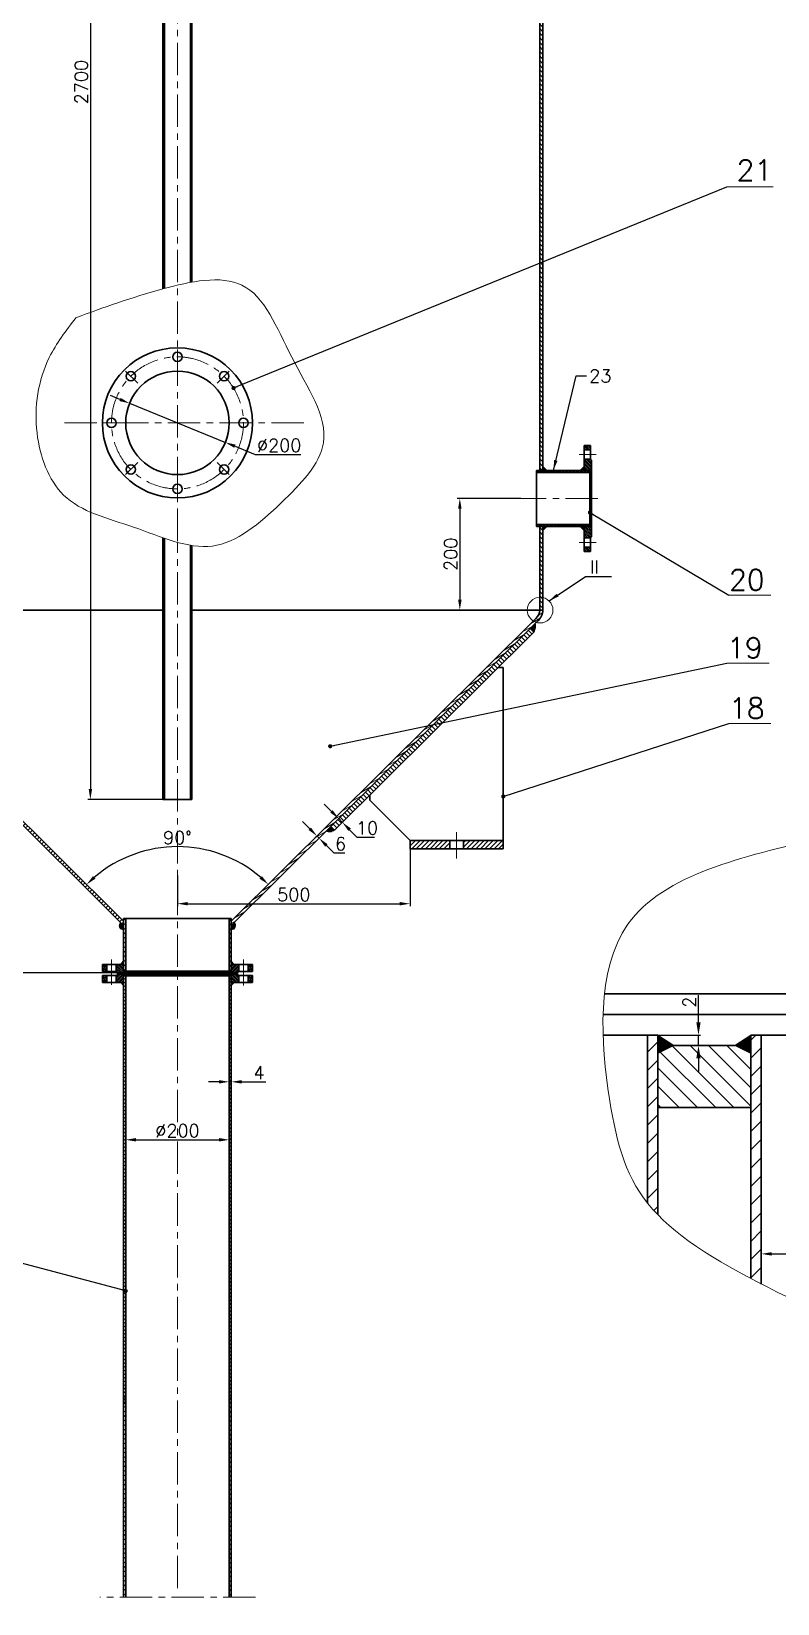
# Model space of a CAD drawing. Header units: inches. Extents: x -5714 to 3109, y 0 to 8400.
# Drawn here: x -3021 to -1579, y 2514 to 5551 of the extents above; entities that cross this region are included whole.
import ezdxf

# ---------------------------------------------------------------- set-up
doc = ezdxf.new("R2010")
doc.units = ezdxf.units.IN
doc.header["$LTSCALE"] = 50
doc.header["$MEASUREMENT"] = 0
doc.linetypes.add('CENTER', pattern=[2, 1.25, -0.25, 0.25, -0.25])
for name, color, linetype, lineweight in [('Dam', 2, 'Continuous', 30), ('kthuoc', 3, 'Continuous', 13), ('manh', 4, 'Continuous', 13), ('Tam', 1, 'CENTER', 13)]:
    doc.layers.add(name, color=color, linetype=linetype, lineweight=lineweight)
doc.styles.add('chu2.5', font='txt.shx', dxfattribs={"height": 25})
doc.dimstyles.new('Copy of kichthuoc2.5', dxfattribs={"dimtxt": 25, "dimasz": 25, "dimexe": 4, "dimexo": 0, "dimgap": 5, "dimtad": 1, "dimdec": 0, "dimzin": 0, "dimdsep": 46, "dimtxsty": 'chu2.5', "dimcen": 5, "dimclrd": 256, "dimclre": 256, "dimclrt": 256, "dimadec": 0, "dimazin": 0, "dimtfac": 1, "dimtdec": 0, "dimtmove": 0, "dimatfit": 0, "dimfxl": 0, "dimtolj": 1, "dimtzin": 0, "dimarcsym": 0})
doc.dimstyles.new('kichthuoc2.5', dxfattribs={"dimtxt": 25, "dimasz": 20, "dimexe": 5, "dimexo": 0, "dimgap": 5, "dimtad": 1, "dimtoh": 1, "dimdec": 0, "dimzin": 0, "dimdsep": 46, "dimtxsty": 'chu2.5', "dimcen": 5, "dimclrd": 256, "dimclre": 256, "dimclrt": 256, "dimadec": 0, "dimazin": 0, "dimtfac": 1, "dimtdec": 0, "dimtmove": 0, "dimatfit": 0, "dimfxl": 0, "dimtolj": 1, "dimtzin": 0, "dimarcsym": 0})
pattern_1 = [(135, (-8503.195, 0), (-3.535534, -3.535534), [])]
pattern_2 = [(135, (-8503.195, 0), (-4.4194174, -4.4194174), [])]
pattern_3 = [(315, (3481.9048, 14450.4045), (-1.76776695, -1.76776695), [])]
pattern_4 = [(45, (-5424.662, 338.91), (-17.67767, 17.67767), [])]

# ---------------------------------------------------------------- blocks, each defined once
blk = doc.blocks.new('*D13')
at = {"layer": 'DEFPOINTS', "color": 0}
for p in [(-3431.4, 4417.1), (-2046.1, 4417.1), (-2674.5, 3967.6), (-2842.8, 3831.9), (-2634.8, 3831.9)]:
    blk.add_point(p, dxfattribs=at)
at = {"layer": 'kthuoc', "lineweight": -2}
blk.add_arc((-2738.8, 3728.5), 247.6, 49.4642, 130.5358, dxfattribs=at)
at = {"layer": 'kthuoc'}
for points in [[(-2897.4, 3914.2), (-2902, 3919.1), (-2914.4, 3903.1)], [(-2575.6, 3919.1), (-2580.1, 3914.2), (-2563.2, 3903.1)]]:
    blk.add_solid(points, dxfattribs=at)
at = {"layer": 'kthuoc', "insert": (-2738.8, 3993.6), "char_height": 25, "attachment_point": 5, "style": 'chu2.5'}
blk.add_mtext('\\A1;90°', dxfattribs=at)
blk = doc.blocks.new('*D60')
at = {"layer": 'DEFPOINTS', "color": 0}
for p in [(-2075.2, 4648.8), (-2193.2, 4433.1), (-2151.6, 4433.1)]:
    blk.add_point(p, dxfattribs=at)
at = {"layer": 'kthuoc', "lineweight": -2}
for p, q in [((-2075.2, 4648.8), (-2198.2, 4648.8)), ((-2193.2, 4628.8), (-2193.2, 4453.1)), ((-2151.6, 4433.1), (-2198.2, 4433.1))]:
    blk.add_line(p, q, dxfattribs=at)
at = {"layer": 'kthuoc'}
for points in [[(-2196.5, 4628.8), (-2189.8, 4628.8), (-2193.2, 4648.8)], [(-2196.5, 4453.1), (-2189.8, 4453.1), (-2193.2, 4433.1)]]:
    blk.add_solid(points, dxfattribs=at)
at = {"layer": 'kthuoc', "insert": (-2210.7, 4541), "char_height": 25, "attachment_point": 5, "rotation": 90, "style": 'chu2.5'}
blk.add_mtext('\\A1;200', dxfattribs=at)
blk = doc.blocks.new('*D50')
at = {"layer": 'DEFPOINTS', "color": 0}
for p in [(-2638.8, 3521.8), (-2634.8, 3521.8), (-2634.8, 3521.8)]:
    blk.add_point(p, dxfattribs=at)
at = {"layer": 'kthuoc', "lineweight": -2}
for p, q in [((-2638.8, 3521.8), (-2638.8, 3526.8)), ((-2634.8, 3521.8), (-2634.8, 3526.8)), ((-2658.8, 3521.8), (-2678.8, 3521.8)), ((-2638.8, 3521.8), (-2634.8, 3521.8)), ((-2614.8, 3521.8), (-2568.1, 3521.8))]:
    blk.add_line(p, q, dxfattribs=at)
at = {"layer": 'kthuoc'}
for points in [[(-2658.8, 3525.1), (-2658.8, 3518.5), (-2638.8, 3521.8)], [(-2614.8, 3525.1), (-2614.8, 3518.5), (-2634.8, 3521.8)]]:
    blk.add_solid(points, dxfattribs=at)
at = {"layer": 'kthuoc', "insert": (-2581.4, 3539.3), "char_height": 25, "attachment_point": 5, "style": 'chu2.5'}
blk.add_mtext('\\A1;4', dxfattribs=at)
blk = doc.blocks.new('*D49')
at = {"layer": 'DEFPOINTS', "color": 0}
for p in [(-2838.8, 3409.8), (-2638.8, 3409.8), (-2638.8, 3409.8)]:
    blk.add_point(p, dxfattribs=at)
at = {"layer": 'kthuoc', "lineweight": -2}
for p, q in [((-2838.8, 3409.8), (-2838.8, 3414.8)), ((-2818.8, 3409.8), (-2658.8, 3409.8)), ((-2638.8, 3409.8), (-2638.8, 3414.8))]:
    blk.add_line(p, q, dxfattribs=at)
at = {"layer": 'kthuoc'}
for points in [[(-2818.8, 3413.2), (-2818.8, 3406.5), (-2838.8, 3409.8)], [(-2658.8, 3413.2), (-2658.8, 3406.5), (-2638.8, 3409.8)]]:
    blk.add_solid(points, dxfattribs=at)
at = {"layer": 'kthuoc', "insert": (-2738.8, 3427.3), "char_height": 25, "attachment_point": 5, "style": 'chu2.5'}
blk.add_mtext('\\A1;%%c200', dxfattribs=at)
blk = doc.blocks.new('*D48')
at = {"layer": 'DEFPOINTS', "color": 0}
for p in [(-2469.1, 3996.6), (-2465.1, 3992.5), (-2465.1, 3992.5)]:
    blk.add_point(p, dxfattribs=at)
at = {"layer": 'kthuoc', "lineweight": -2}
for p, q in [((-2483.2, 4010.7), (-2497.3, 4024.9)), ((-2469.1, 3996.6), (-2472.7, 3993)), ((-2469.1, 3996.6), (-2465.1, 3992.5)), ((-2465.1, 3992.5), (-2461.6, 3996)), ((-2451, 3978.3), (-2436.9, 3964.1)), ((-2436.9, 3964.1), (-2415.3, 3964.1))]:
    blk.add_line(p, q, dxfattribs=at)
at = {"layer": 'kthuoc'}
for points in [[(-2480.9, 4013.1), (-2485.6, 4008.4), (-2469.1, 3996.6)], [(-2448.7, 3980.7), (-2453.4, 3976), (-2465.1, 3992.5)]]:
    blk.add_solid(points, dxfattribs=at)
at = {"layer": 'kthuoc', "insert": (-2423.6, 3981.6), "char_height": 25, "attachment_point": 5, "style": 'chu2.5'}
blk.add_mtext('\\A1;6', dxfattribs=at)
blk = doc.blocks.new('*D47')
at = {"layer": 'DEFPOINTS', "color": 0}
for p in [(-2427.2, 4030.2), (-2420.2, 4023.1), (-2420.2, 4023.1)]:
    blk.add_point(p, dxfattribs=at)
at = {"layer": 'kthuoc', "lineweight": -2}
for p, q in [((-2441.3, 4044.3), (-2455.4, 4058.5)), ((-2427.2, 4030.2), (-2423.7, 4033.7)), ((-2427.2, 4030.2), (-2420.2, 4023.1)), ((-2420.2, 4023.1), (-2416.6, 4026.6)), ((-2406.1, 4008.9), (-2392, 3994.7)), ((-2392, 3994.7), (-2357.8, 3994.7))]:
    blk.add_line(p, q, dxfattribs=at)
at = {"layer": 'kthuoc'}
for points in [[(-2439, 4046.7), (-2443.7, 4042), (-2427.2, 4030.2)], [(-2403.7, 4011.2), (-2408.5, 4006.5), (-2420.2, 4023.1)]]:
    blk.add_solid(points, dxfattribs=at)
at = {"layer": 'kthuoc', "insert": (-2372.4, 4012.2), "char_height": 25, "attachment_point": 5, "style": 'chu2.5'}
blk.add_mtext('\\A1;10', dxfattribs=at)
blk = doc.blocks.new('*D41')
at = {"layer": 'DEFPOINTS', "color": 0}
for p in [(-2289.3, 3972), (-2738.8, 3920.4), (-2289.3, 3865.9)]:
    blk.add_point(p, dxfattribs=at)
at = {"layer": 'kthuoc', "lineweight": -2}
for p, q in [((-2289.3, 3972), (-2289.3, 3860.9)), ((-2738.8, 3920.4), (-2738.8, 3860.9)), ((-2718.8, 3865.9), (-2309.3, 3865.9))]:
    blk.add_line(p, q, dxfattribs=at)
at = {"layer": 'kthuoc'}
for points in [[(-2718.8, 3869.2), (-2718.8, 3862.6), (-2738.8, 3865.9)], [(-2309.3, 3869.2), (-2309.3, 3862.6), (-2289.3, 3865.9)]]:
    blk.add_solid(points, dxfattribs=at)
at = {"layer": 'kthuoc', "insert": (-2514, 3883.4), "char_height": 25, "attachment_point": 5, "style": 'chu2.5'}
blk.add_mtext('\\A1;500', dxfattribs=at)
blk = doc.blocks.new('*D31')
at = {"layer": 'DEFPOINTS', "color": 0}
for p in [(-3107.9, 3732.6), (-2967.3, 3732.6), (-3193.8, 1546.8)]:
    blk.add_point(p, dxfattribs=at)
at = {"layer": 'kthuoc', "lineweight": -2}
for p, q in [((-2967.3, 3732.6), (-3112.9, 3732.6)), ((-3107.9, 1566.8), (-3107.9, 3712.6)), ((-3193.8, 1546.8), (-3102.9, 1546.8))]:
    blk.add_line(p, q, dxfattribs=at)
at = {"layer": 'kthuoc'}
for points in [[(-3111.2, 3712.6), (-3104.5, 3712.6), (-3107.9, 3732.6)], [(-3111.2, 1566.8), (-3104.5, 1566.8), (-3107.9, 1546.8)]]:
    blk.add_solid(points, dxfattribs=at)
at = {"layer": 'kthuoc', "insert": (-3125.4, 2549.1), "char_height": 25, "attachment_point": 5, "rotation": 90, "style": 'chu2.5'}
blk.add_mtext('\\A1;3200', dxfattribs=at)
blk = doc.blocks.new('*D30')
at = {"layer": 'DEFPOINTS', "color": 0}
for p in [(-3559.4, 4433.1), (-3455, 4433.1), (-2829, 3732.6)]:
    blk.add_point(p, dxfattribs=at)
at = {"layer": 'kthuoc', "lineweight": -2}
for p, q in [((-3455, 4433.1), (-3564.4, 4433.1)), ((-3559.4, 3752.6), (-3559.4, 4413.1)), ((-2829, 3732.6), (-3564.4, 3732.6))]:
    blk.add_line(p, q, dxfattribs=at)
at = {"layer": 'kthuoc'}
for points in [[(-3562.7, 4413.1), (-3556, 4413.1), (-3559.4, 4433.1)], [(-3562.7, 3752.6), (-3556, 3752.6), (-3559.4, 3732.6)]]:
    blk.add_solid(points, dxfattribs=at)
at = {"layer": 'kthuoc', "insert": (-3576.9, 4082.8), "char_height": 25, "attachment_point": 5, "rotation": 90, "style": 'chu2.5'}
blk.add_mtext('\\A1;700', dxfattribs=at)
blk = doc.blocks.new('*D19')
at = {"layer": 'DEFPOINTS', "color": 0}
for p in [(-3431.4, 4417.1), (-2046.1, 4417.1), (-2674.5, 3967.6), (-2842.8, 3831.9), (-2634.8, 3831.9)]:
    blk.add_point(p, dxfattribs=at)
at = {"layer": 'kthuoc', "lineweight": -2}
blk.add_arc((-2738.8, 3728.5), 247.6, 49.4642, 130.5358, dxfattribs=at)
at = {"layer": 'kthuoc'}
for points in [[(-2897.4, 3914.2), (-2902, 3919.1), (-2914.4, 3903.1)], [(-2575.6, 3919.1), (-2580.1, 3914.2), (-2563.2, 3903.1)]]:
    blk.add_solid(points, dxfattribs=at)
at = {"layer": 'kthuoc', "insert": (-2738.8, 3993.6), "char_height": 25, "attachment_point": 5, "style": 'chu2.5'}
blk.add_mtext('\\A1;90°', dxfattribs=at)
blk = doc.blocks.new('*D15')
at = {"layer": 'DEFPOINTS', "color": 0}
for p in [(-2752.4, 6839.2), (-2907.1, 4067.3), (-2766.8, 4067.3)]:
    blk.add_point(p, dxfattribs=at)
at = {"layer": 'kthuoc', "lineweight": -2}
for p, q in [((-2752.4, 6839.2), (-2912.1, 6839.2)), ((-2907.1, 6819.2), (-2907.1, 4087.3)), ((-2766.8, 4067.3), (-2912.1, 4067.3))]:
    blk.add_line(p, q, dxfattribs=at)
at = {"layer": 'kthuoc'}
for points in [[(-2910.4, 6819.2), (-2903.8, 6819.2), (-2907.1, 6839.2)], [(-2910.4, 4087.3), (-2903.8, 4087.3), (-2907.1, 4067.3)]]:
    blk.add_solid(points, dxfattribs=at)
at = {"layer": 'kthuoc', "insert": (-2924.6, 5453.2), "char_height": 25, "attachment_point": 5, "rotation": 90, "style": 'chu2.5'}
blk.add_mtext('\\A1;2700', dxfattribs=at)
blk = doc.blocks.new('*D83')
at = {"layer": 'DEFPOINTS', "color": 0}
for p in [(-1610.7, 3325.4), (-1230.7, 3300.4), (-1230.7, 3189.4)]:
    blk.add_point(p, dxfattribs=at)
at = {"layer": 'kthuoc', "lineweight": -2}
for p, q in [((-1610.7, 3325.4), (-1610.7, 3184.4)), ((-1230.7, 3300.4), (-1230.7, 3184.4)), ((-1590.7, 3189.4), (-1250.7, 3189.4))]:
    blk.add_line(p, q, dxfattribs=at)
at = {"layer": 'kthuoc'}
for points in [[(-1590.7, 3192.7), (-1590.7, 3186.1), (-1610.7, 3189.4)], [(-1250.7, 3192.7), (-1250.7, 3186.1), (-1230.7, 3189.4)]]:
    blk.add_solid(points, dxfattribs=at)
at = {"layer": 'kthuoc', "insert": (-1420.7, 3206.9), "char_height": 25, "attachment_point": 5, "style": 'chu2.5'}
blk.add_mtext('\\A1;%%c40', dxfattribs=at)
blk = doc.blocks.new('*D90')
at = {"layer": 'DEFPOINTS', "color": 0}
for p in [(-1849.5, 3612), (-1759.5, 3592), (-1732, 3592)]:
    blk.add_point(p, dxfattribs=at)
at = {"layer": 'kthuoc', "lineweight": -2}
for p, q in [((-1732, 3637), (-1732, 3689)), ((-1849.5, 3612), (-1728, 3612)), ((-1759.5, 3592), (-1728, 3592)), ((-1732, 3592), (-1732, 3612)), ((-1732, 3567), (-1732, 3542))]:
    blk.add_line(p, q, dxfattribs=at)
at = {"layer": 'kthuoc'}
for points in [[(-1736.2, 3637), (-1727.9, 3637), (-1732, 3612)], [(-1736.2, 3567), (-1727.9, 3567), (-1732, 3592)]]:
    blk.add_solid(points, dxfattribs=at)
at = {"layer": 'kthuoc', "insert": (-1749.5, 3675.7), "char_height": 25, "attachment_point": 5, "rotation": 90, "style": 'chu2.5'}
blk.add_mtext('\\A1;2', dxfattribs=at)
blk = doc.blocks.new('*D92')
at = {"layer": 'DEFPOINTS', "color": 0}
for p in [(-2831.4, 4832.6), (-2646.2, 4757.1)]:
    blk.add_point(p, dxfattribs=at)
at = {"layer": 'kthuoc', "lineweight": -2}
for p, q in [((-2849.9, 4840.1), (-2868.4, 4847.6)), ((-2831.4, 4832.6), (-2646.2, 4757.1)), ((-2627.6, 4749.6), (-2588.9, 4733.8)), ((-2588.9, 4733.8), (-2500.5, 4733.8))]:
    blk.add_line(p, q, dxfattribs=at)
at = {"layer": 'kthuoc'}
for points in [[(-2848.7, 4843.2), (-2851.2, 4837), (-2831.4, 4832.6)], [(-2626.4, 4752.7), (-2628.9, 4746.5), (-2646.2, 4757.1)]]:
    blk.add_solid(points, dxfattribs=at)
at = {"layer": 'kthuoc', "insert": (-2542.2, 4751.3), "char_height": 25, "attachment_point": 5, "style": 'chu2.5'}
blk.add_mtext('\\A1;∅200', dxfattribs=at)

msp = doc.modelspace()

# ---------------------------------------------------------------- hatches: boundary and pattern name
at = {"layer": 'kthuoc'}
h = msp.add_hatch(dxfattribs=at)
h.set_pattern_fill('ANSI31', color=256, scale=50, angle=90, style=0)
h.set_pattern_definition(pattern_2)
h.paths.add_polyline_path([(-2038.8, 5612.8), (-2032.8, 5612.8), (-2032.8, 4949.8), (-2038.8, 4949.8)])
h = msp.add_hatch(dxfattribs=at)
h.set_pattern_fill('ANSI31', color=256, scale=50, angle=90, style=0)
h.set_pattern_definition(pattern_2)
h.paths.add_polyline_path([(-2032.8, 4950.9), (-2038.8, 4951.2), (-2038.8, 4702.8), (-2032.8, 4702.8)])
h = msp.add_hatch(dxfattribs=at)
h.set_pattern_fill('ANSI31', color=256, scale=20, angle=180, style=0)
h.set_pattern_definition(pattern_3)
h.paths.add_polyline_path([(-1940.8, 4742.8), (-1952.8, 4742.8), (-1952.8, 4751.3), (-1940.8, 4751.3)])
h.paths.add_polyline_path([(-1938.8, 4702.8), (-1952.8, 4702.8), (-1952.8, 4724.8), (-1940.8, 4724.8), (-1938.8, 4722.8)])
h = msp.add_hatch(dxfattribs=at)
h.set_pattern_fill('ANSI31', color=256, scale=50, style=0)
h.paths.add_polyline_path([(-2032.8, 4702.8), (-2025.3, 4702.8), (-2032.8, 4710.7)])
for points in [[(-2032.8, 4710.7), (-2032.8, 4702.8), (-2025.3, 4702.8)], [(-1952.8, 4710.8), (-1960.8, 4702.8), (-1952.8, 4702.8)], [(-1941.8, 4698.8), (-1941.8, 4702.8), (-1938.8, 4702.8)], [(-2032.8, 4587), (-2032.8, 4594.8), (-2025.3, 4594.8)], [(-1952.6, 4586.8), (-1960.6, 4594.8), (-1952.6, 4594.8)], [(-1938.8, 4594.8), (-1941.8, 4594.8), (-1941.8, 4598.8)], [(-2442.4, 4015.1), (-2435.4, 4008), (-2448.5, 4009.1)], [(-2848.8, 3830), (-2842.8, 3824), (-2842.8, 3815.5, -0.666971)], [(-2628.8, 3830), (-2634.8, 3824), (-2634.8, 3815.5, 0.666971)], [(-2848.8, 3748.6), (-2842.8, 3754.6), (-2842.8, 3748.6)], [(-2628.8, 3748.6), (-2634.8, 3754.6), (-2634.8, 3748.6)], [(-2848.8, 3713.6), (-2842.8, 3707.6), (-2842.8, 3713.6)], [(-2842.8, 3732.6), (-2842.8, 3735.6), (-2837.8, 3735.6)], [(-2842.8, 3729.6), (-2842.8, 3726.6), (-2837.8, 3726.6)], [(-2634.8, 3732.6), (-2634.8, 3735.6), (-2639.8, 3735.6)], [(-2634.8, 3729.6), (-2634.8, 3726.6), (-2639.8, 3726.6)], [(-2628.8, 3713.6), (-2634.8, 3707.6), (-2634.8, 3713.6)]]:
    msp.add_hatch(color=256, dxfattribs=at).paths.add_polyline_path(points)
h = msp.add_hatch(dxfattribs=at)
h.set_pattern_fill('ANSI31', color=256, scale=20, style=0)
h.paths.add_polyline_path([(-2044.8, 4702.8), (-2044.8, 4698.8), (-2038.8, 4698.8), (-2038.8, 4702.8)])
h = msp.add_hatch(dxfattribs=at)
h.set_pattern_fill('ANSI31', color=256, scale=20, style=0)
h.paths.add_polyline_path([(-1941.8, 4702.8), (-1941.8, 4698.8), (-2038.8, 4698.8), (-2038.8, 4702.8)])
h = msp.add_hatch(dxfattribs=at)
h.set_pattern_fill('ANSI31', color=256, scale=20, style=0)
h.paths.add_polyline_path([(-2044.8, 4598.8), (-2044.8, 4594.8), (-2038.8, 4594.8), (-2038.8, 4598.8)])
h = msp.add_hatch(dxfattribs=at)
h.set_pattern_fill('ANSI31', color=256, scale=20, style=0)
h.paths.add_polyline_path([(-1941.8, 4594.8), (-2038.8, 4594.8), (-2038.8, 4598.8), (-1941.8, 4598.8)])
h = msp.add_hatch(dxfattribs=at)
h.set_pattern_fill('ANSI31', color=256, scale=50, angle=90, style=0)
h.set_pattern_definition(pattern_2)
h.paths.add_polyline_path([(-2032.8, 4594.8), (-2038.8, 4594.8), (-2038.8, 4514.6), (-2032.8, 4513.7)])
h = msp.add_hatch(dxfattribs=at)
h.set_pattern_fill('ANSI31', color=256, scale=50, style=0)
h.set_pattern_definition([(315, (-1e-10, 9297.667), (-4.4194174, -4.4194174), [])])
h.paths.add_polyline_path([(-2032.8, 4594.8), (-2025.3, 4594.8), (-2032.8, 4587)])
h = msp.add_hatch(dxfattribs=at)
h.set_pattern_fill('ANSI31', color=256, scale=20, angle=180, style=0)
h.set_pattern_definition(pattern_3)
h.paths.add_polyline_path([(-1940.8, 4546.3), (-1952.8, 4546.3), (-1952.8, 4554.8), (-1940.8, 4554.8)])
h.paths.add_polyline_path([(-1938.8, 4574.8), (-1940.8, 4572.8), (-1952.8, 4572.8), (-1952.8, 4594.8), (-1938.8, 4594.8)])
h = msp.add_hatch(dxfattribs=at)
h.set_pattern_fill('ANSI31', color=256, scale=50, angle=90, style=0)
h.set_pattern_definition(pattern_2)
h.paths.add_polyline_path([(-2032.8, 4518.8), (-2038.8, 4518.8), (-2038.8, 4433.1), (-2032.8, 4433.1)])
h = msp.add_hatch(dxfattribs=at)
h.set_pattern_fill('ANSI31', color=256, scale=50, style=0)
h.set_pattern_definition([(45, (-8503.195, -79.949), (-4.4194174, 4.4194174), [])])
h.paths.add_polyline_path([(-2842.8, 3831.9), (-3431.4, 4417.1, -0.219615), (-3438.8, 4433.1), (-3444.8, 4433.1, 0.219615), (-3435.3, 4412.6), (-2842.8, 3824)])
h = msp.add_hatch(dxfattribs=at)
h.set_pattern_fill('ANSI31', color=256, scale=50, angle=345, style=0)
h.set_pattern_definition([(30, (-8503.195, -79.949), (-3.125, 5.412659), [])])
h.paths.add_polyline_path([(-2042.3, 4412.6, 0.219615), (-2032.8, 4433.1), (-2038.8, 4433.1, -0.219615), (-2046.1, 4417.1), (-2634.8, 3831.9), (-2634.8, 3824)])
h = msp.add_hatch(color=256, dxfattribs=at)
edge = h.paths.add_edge_path()
edge.add_spline(control_points=[(-2047.4, 4407.5), (-2046.9, 4404.6), (-2046, 4398.7), (-2048.8, 4393.3), (-2050.2, 4390.5)], knot_values=[0, 0, 0, 0, 8.373236, 17.597833, 17.597833, 17.597833, 17.597833], degree=3, periodic=0)
edge.add_line((-2050.2, 4390.5), (-2057.3, 4397.6))
edge.add_line((-2057.3, 4397.6), (-2047.4, 4407.5))
h = msp.add_hatch(dxfattribs=at)
h.set_pattern_fill('ANSI31', color=256, scale=50, angle=90, style=0)
h.set_pattern_definition(pattern_2)
h.paths.add_polyline_path([(-2050.2, 4390.5), (-2057.3, 4397.6), (-2442.4, 4015.1), (-2435.4, 4008)])
h = msp.add_hatch(color=256, dxfattribs=at)
edge = h.paths.add_edge_path()
edge.add_line((-2442.4, 4015.1), (-2435.4, 4008))
edge.add_spline(control_points=[(-2435.4, 4008), (-2438.2, 4006.4), (-2443.5, 4003.6), (-2449.2, 4005.1), (-2451.8, 4005.8)], knot_values=[0, 0, 0, 0, 9.324839, 17.108457, 17.108457, 17.108457, 17.108457], degree=3, periodic=0)
edge.add_line((-2451.8, 4005.8), (-2442.4, 4015.1))
h = msp.add_hatch(dxfattribs=at)
h.set_pattern_fill('ANSI31', color=256, scale=50, style=0)
h.set_pattern_definition([(45, (-8503.195, 0), (-4.4194174, 4.4194174), [])])
h.paths.add_polyline_path([(-2212.8, 3972), (-2212.8, 3988), (-2289.3, 3988), (-2289.3, 3972)])
h.paths.add_polyline_path([(-2109.3, 3972), (-2109.3, 3988), (-2185.8, 3988), (-2185.8, 3972)])
h = msp.add_hatch(dxfattribs=at)
h.set_pattern_fill('ANSI31', color=256, scale=50, angle=90, style=0)
h.set_pattern_definition([(135, (-8503.195, -163.274), (-4.4194174, -4.4194174), [])])
h.paths.add_polyline_path([(-2838.8, 3837.6), (-2842.8, 3837.6), (-2842.8, 3735.6), (-2838.8, 3735.6)])
h = msp.add_hatch(dxfattribs=at)
h.set_pattern_fill('ANSI31', color=256, scale=50, angle=90, style=0)
h.set_pattern_definition([(135, (-8503.195, -163.274), (-4.4194174, -4.4194174), [])])
h.paths.add_polyline_path([(-2634.8, 3837.6), (-2638.8, 3837.6), (-2638.8, 3715.1), (-2634.8, 3715.1)])
h = msp.add_hatch(dxfattribs=at)
h.set_pattern_fill('ANSI31', color=256, scale=20, angle=180, style=0)
h.set_pattern_definition([(135, (7062.7968, -1109.1628), (1.76776695, 1.76776695), [])])
h.paths.add_polyline_path([(-2875.3, 3735.1), (-2883.8, 3735.1), (-2883.8, 3748.6), (-2875.3, 3748.6)])
h.paths.add_polyline_path([(-2854.8, 3732.6), (-2857.3, 3735.1), (-2857.3, 3748.6), (-2843.8, 3748.6), (-2843.8, 3732.6)])
h = msp.add_hatch(dxfattribs=at)
h.set_pattern_fill('ANSI31', color=256, scale=20, angle=180, style=0)
h.set_pattern_definition([(45, (-12540.3452, -1109.1628), (-1.76776695, 1.76776695), [])])
h.paths.add_polyline_path([(-2602.3, 3748.6), (-2593.8, 3748.6), (-2593.8, 3735.1), (-2602.3, 3735.1)])
h.paths.add_polyline_path([(-2633.8, 3732.6), (-2633.8, 3748.6), (-2620.3, 3748.6), (-2620.3, 3735.1), (-2622.8, 3732.6)])
h = msp.add_hatch(dxfattribs=at)
h.set_pattern_fill('ANSI31', color=256, scale=20, angle=180, style=0)
h.set_pattern_definition([(225, (7062.7968, 8571.2898), (1.76776695, -1.76776695), [])])
h.paths.add_polyline_path([(-2875.3, 3727.1), (-2883.8, 3727.1), (-2883.8, 3713.6), (-2875.3, 3713.6)])
h.paths.add_polyline_path([(-2854.8, 3729.6), (-2857.3, 3727.1), (-2857.3, 3713.6), (-2843.8, 3713.6), (-2843.8, 3729.6)])
h = msp.add_hatch(dxfattribs=at)
h.set_pattern_fill('ANSI37', color=256, scale=10, angle=90, style=0)
h.paths.add_polyline_path([(-2842.8, 3729.6), (-2842.8, 3732.6), (-2854.8, 3732.6), (-2854.8, 3729.6)])
h = msp.add_hatch(dxfattribs=at)
h.set_pattern_fill('ANSI31', color=256, scale=40, angle=90, style=0)
h.set_pattern_definition(pattern_1)
h.paths.add_polyline_path([(-2838.8, 3726.6), (-2842.8, 3726.6), (-2842.8, 3427.4), (-2838.8, 3427.6)])
h.paths.add_polyline_path([(-2634.8, 3726.6), (-2638.8, 3726.6), (-2638.8, 3439), (-2634.8, 3439.3)])
h = msp.add_hatch(dxfattribs=at)
h.set_pattern_fill('ANSI37', color=256, scale=10, angle=90, style=0)
h.paths.add_polyline_path([(-2622.8, 3729.6), (-2622.8, 3732.6), (-2634.8, 3732.6), (-2634.8, 3729.6)])
h = msp.add_hatch(dxfattribs=at)
h.set_pattern_fill('ANSI31', color=256, scale=20, angle=180, style=0)
h.set_pattern_definition([(315, (-12540.3452, 8571.2898), (-1.76776695, -1.76776695), [])])
h.paths.add_polyline_path([(-2602.3, 3713.6), (-2593.8, 3713.6), (-2593.8, 3727.1), (-2602.3, 3727.1)])
h.paths.add_polyline_path([(-2633.8, 3729.6), (-2633.8, 3713.6), (-2620.3, 3713.6), (-2620.3, 3727.1), (-2622.8, 3729.6)])
h = msp.add_hatch(dxfattribs=at)
h.set_pattern_fill('ANSI31', color=256, scale=200, style=0)
h.set_pattern_definition(pattern_4)
edge = h.paths.add_edge_path()
edge.add_line((-1810.7, 3612), (-1830.7, 3612))
edge.add_line((-1830.7, 3612), (-1830.7, 3288))
edge.add_spline(control_points=[(-1830.7, 3288), (-1827.5, 3284), (-1821.1, 3276.3), (-1814.1, 3268.8), (-1810.7, 3265.2)], knot_values=[1084.948498, 1084.948498, 1084.948498, 1084.948498, 1106.621735, 1126.841571, 1126.841571, 1126.841571, 1126.841571], degree=3, periodic=0)
edge.add_line((-1810.7, 3265.2), (-1810.7, 3612))
h = msp.add_hatch(color=256, dxfattribs=at)
h.paths.add_polyline_path([(-1810.7, 3612), (-1810.7, 3592), (-1779.5, 3592)])
h.paths.add_polyline_path([(-1779.5, 3592), (-1810.7, 3592), (-1810.7, 3576.7)])
h = msp.add_hatch(dxfattribs=at)
h.set_pattern_fill('ANSI31', color=256, scale=200, angle=90, style=0)
h.set_pattern_definition([(135, (-5424.662, 338.91), (-17.67767, -17.67767), [])])
h.paths.add_polyline_path([(-1810.7, 3592), (-1810.7, 3472), (-1630.7, 3472), (-1630.7, 3592)])
h.paths.add_polyline_path([(-1195.5, 3592), (-1210.7, 3592), (-1210.7, 3472), (-765.9, 3472), (-765.9, 3382), (-725.9, 3342), (-490.6, 3342), (-490.6, 3572), (-505.6, 3572), (-525.6, 3592)])
h = msp.add_hatch(color=256, dxfattribs=at)
h.paths.add_polyline_path([(-1630.7, 3612), (-1630.7, 3592), (-1661.8, 3592)])
h.paths.add_polyline_path([(-1661.8, 3592), (-1630.7, 3592), (-1630.7, 3576.7)])
h = msp.add_hatch(dxfattribs=at)
h.set_pattern_fill('ANSI31', color=256, scale=200, style=0)
h.set_pattern_definition(pattern_4)
edge = h.paths.add_edge_path()
edge.add_line((-1610.7, 3612), (-1630.7, 3612))
edge.add_line((-1630.7, 3612), (-1630.7, 3141.6))
edge.add_spline(control_points=[(-1630.7, 3141.6), (-1624.1, 3138.1), (-1617.4, 3134.7), (-1610.7, 3131.2)], knot_values=[816.026543, 816.026543, 816.026543, 816.026543, 837.484955, 837.484955, 837.484955, 837.484955], degree=3, periodic=0)
edge.add_line((-1610.7, 3131.2), (-1610.7, 3612))
h = msp.add_hatch(dxfattribs=at)
h.set_pattern_fill('ANSI31', color=256, scale=40, angle=90, style=0)
h.set_pattern_definition(pattern_1)
h.paths.add_polyline_path([(-2838.8, 3427.6), (-2842.8, 3427.4), (-2842.8, 3109.2), (-2838.8, 3109.2)])
h.paths.add_polyline_path([(-2634.8, 3439.3), (-2638.8, 3439), (-2638.8, 3106), (-2634.8, 3106)])
h = msp.add_hatch(dxfattribs=at)
h.set_pattern_fill('ANSI31', color=256, scale=40, angle=90, style=0)
h.set_pattern_definition(pattern_1)
h.paths.add_polyline_path([(-2838.8, 3109.2), (-2842.8, 3109.2), (-2842.8, 2897.4), (-2838.8, 2897.4)])
h.paths.add_polyline_path([(-2634.8, 3106), (-2638.8, 3106), (-2638.8, 2897.4), (-2634.8, 2897.4)])
h = msp.add_hatch(dxfattribs=at)
h.set_pattern_fill('ANSI31', color=256, scale=50, angle=90, style=0)
h.paths.add_polyline_path([(-2838.8, 2897.4), (-2838.8, 2915.7), (-2842.8, 2915.7), (-2842.8, 2897.4), (-2842.8, 2745.4), (-2838.8, 2745.4)])
h.paths.add_polyline_path([(-2634.8, 2915.7), (-2638.8, 2915.7), (-2638.8, 2745.4), (-2634.8, 2745.4)])
h = msp.add_hatch(dxfattribs=at)
h.set_pattern_fill('ANSI31', color=256, scale=50, angle=90, style=0)
h.paths.add_polyline_path([(-2838.8, 2750.1), (-2842.8, 2750.2), (-2842.8, 2526.5), (-2838.8, 2526.5)])
h = msp.add_hatch(dxfattribs=at)
h.set_pattern_fill('ANSI31', color=256, scale=50, angle=90, style=0)
h.paths.add_polyline_path([(-2638.8, 2526.5), (-2634.8, 2526.5), (-2634.8, 2749.1), (-2638.8, 2749.1)])

# ---------------------------------------------------------------- linework, layer by layer
at = {"layer": 'Dam'}
for p, q in [((-2766.8, 5886.9), (-2766.8, 5053.7)), ((-2763.8, 5886.9), (-2763.8, 5054.5)), ((-2713.8, 5886.9), (-2713.8, 5066.1)), ((-2710.8, 5886.9), (-2710.8, 5066.7)), ((-2038.8, 5886.9), (-2038.8, 4702.8)), ((-2038.8, 5886.9), (-2038.8, 4702.8)), ((-2032.8, 5886.9), (-2032.8, 4702.8)), ((-1952.8, 4751.3), (-1940.8, 4751.3)), ((-1952.8, 4751.3), (-1952.8, 4702.8)), ((-1952.8, 4742.8), (-1940.8, 4742.8)), ((-1940.8, 4751.3), (-1940.8, 4724.8)), ((-2032.8, 4710.7), (-2025.3, 4702.8)), ((-1952.8, 4710.8), (-1960.8, 4702.8)), ((-1952.8, 4724.8), (-1940.8, 4724.8)), ((-1940.8, 4724.8), (-1938.8, 4722.8)), ((-1938.8, 4722.8), (-1938.8, 4648.8)), ((-2044.8, 4702.8), (-1938.8, 4702.8)), ((-2044.8, 4702.8), (-2044.8, 4594.8)), ((-2044.8, 4698.8), (-1941.8, 4698.8)), ((-1941.8, 4702.8), (-1941.8, 4648.8)), ((-1938.8, 4702.8), (-1941.8, 4698.8)), ((-1941.8, 4594.8), (-1941.8, 4648.8)), ((-1938.8, 4574.8), (-1938.8, 4648.8)), ((-2044.8, 4598.8), (-1941.8, 4598.8)), ((-2044.8, 4594.8), (-1938.8, 4594.8)), ((-2038.8, 4594.8), (-2038.8, 4433.1)), ((-2038.8, 4594.8), (-2038.8, 4433.1)), ((-2032.8, 4594.8), (-2032.8, 4433.1)), ((-2032.8, 4587), (-2025.3, 4594.8)), ((-1952.6, 4586.8), (-1960.6, 4594.8)), ((-1952.8, 4546.3), (-1952.8, 4594.8)), ((-1938.8, 4594.8), (-1941.8, 4598.8)), ((-2766.8, 4572.8), (-2766.8, 4067.3)), ((-2763.8, 4571.8), (-2763.8, 4068.7)), ((-2713.8, 4558.3), (-2713.8, 4067.3)), ((-2710.8, 4557.8), (-2710.8, 4067.3)), ((-1952.8, 4572.8), (-1940.8, 4572.8)), ((-1940.8, 4572.8), (-1938.8, 4574.8)), ((-1940.8, 4546.3), (-1940.8, 4572.8)), ((-1952.8, 4554.8), (-1940.8, 4554.8)), ((-1952.8, 4546.3), (-1940.8, 4546.3)), ((-3444.8, 4433.1), (-2766.8, 4433.1)), ((-2842.8, 3824), (-3435.3, 4412.6)), ((-2842.8, 3831.9), (-3431.4, 4417.1)), ((-2032.8, 4433.1), (-2710.8, 4433.1)), ((-2634.8, 3831.9), (-2046.1, 4417.1)), ((-2634.8, 3824), (-2042.3, 4412.6)), ((-2435.4, 4008), (-2050.2, 4390.5)), ((-2050.2, 4390.5), (-2057.3, 4397.6)), ((-2050.2, 4390.5), (-2057.3, 4397.6)), ((-2119.3, 4322), (-2109.3, 4322)), ((-2109.3, 4322), (-2109.3, 3972)), ((-2366.8, 4076), (-2366.8, 4066)), ((-2766.8, 4067.3), (-2710.8, 4067.3)), ((-2289.3, 3988), (-2366.8, 4066)), ((-2435.4, 4008), (-2442.4, 4015.1)), ((-2435.4, 4008), (-2442.4, 4015.1)), ((-2289.3, 3972), (-2289.3, 3988)), ((-2289.3, 3988), (-2109.3, 3988)), ((-2212.8, 3972), (-2212.8, 3988)), ((-2185.8, 3972), (-2185.8, 3988)), ((-2289.3, 3972), (-2109.3, 3972)), ((-2842.8, 2897.4), (-2842.8, 3837.6)), ((-2842.8, 3837.6), (-2634.8, 3837.6)), ((-2838.8, 3735.6), (-2838.8, 3837.6)), ((-2638.8, 3735.6), (-2638.8, 3837.6)), ((-2634.8, 2897.4), (-2634.8, 3837.6)), ((-2883.8, 3748.6), (-2883.8, 3735.1)), ((-2883.8, 3748.6), (-2842.8, 3748.6)), ((-2875.3, 3748.6), (-2875.3, 3735.1)), ((-2857.3, 3748.6), (-2857.3, 3735.1)), ((-2848, 3748.6), (-2842.8, 3754.6)), ((-2629.5, 3748.6), (-2634.8, 3754.6)), ((-2593.8, 3748.6), (-2634.8, 3748.6)), ((-2620.3, 3748.6), (-2620.3, 3735.1)), ((-2602.3, 3748.6), (-2602.3, 3735.1)), ((-2593.8, 3748.6), (-2593.8, 3735.1)), ((-2883.8, 3735.1), (-2857.3, 3735.1)), ((-2883.8, 3727.1), (-2857.3, 3727.1)), ((-2883.8, 3713.6), (-2883.8, 3727.1)), ((-2883.8, 3713.6), (-2843.8, 3713.6)), ((-2875.3, 3713.6), (-2875.3, 3727.1)), ((-2857.3, 3735.1), (-2854.8, 3732.6)), ((-2857.3, 3727.1), (-2854.8, 3729.6)), ((-2857.3, 3713.6), (-2857.3, 3727.1)), ((-2854.8, 3732.6), (-2738.8, 3732.6)), ((-2854.8, 3732.6), (-2854.8, 3729.6)), ((-2854.8, 3729.6), (-2738.8, 3729.6)), ((-2848, 3713.6), (-2842.8, 3707.6)), ((-2842.8, 3735.6), (-2738.8, 3735.6)), ((-2842.8, 3732.6), (-2837.8, 3735.6)), ((-2842.8, 3729.6), (-2837.8, 3726.6)), ((-2842.8, 3726.6), (-2738.8, 3726.6)), ((-2838.8, 2897.4), (-2838.8, 3726.6)), ((-2634.8, 3735.6), (-2738.8, 3735.6)), ((-2622.8, 3732.6), (-2738.8, 3732.6)), ((-2622.8, 3729.6), (-2738.8, 3729.6)), ((-2634.8, 3726.6), (-2738.8, 3726.6)), ((-2634.8, 3732.6), (-2639.8, 3735.6)), ((-2634.8, 3729.6), (-2639.8, 3726.6)), ((-2638.8, 2526.5), (-2638.8, 3726.6)), ((-2629.5, 3713.6), (-2634.8, 3707.6)), ((-2593.8, 3713.6), (-2633.8, 3713.6)), ((-2620.3, 3735.1), (-2622.8, 3732.6)), ((-2622.8, 3732.6), (-2622.8, 3729.6)), ((-2620.3, 3727.1), (-2622.8, 3729.6)), ((-2593.8, 3735.1), (-2620.3, 3735.1)), ((-2620.3, 3713.6), (-2620.3, 3727.1)), ((-2593.8, 3727.1), (-2620.3, 3727.1)), ((-2602.3, 3713.6), (-2602.3, 3727.1)), ((-2593.8, 3713.6), (-2593.8, 3727.1)), ((-1913.4, 3692), (-775.6, 3692)), ((-1916.2, 3652), (-970.9, 3652)), ((-1810.7, 3612), (-1916.4, 3612)), ((-1830.7, 3612), (-1830.7, 3288)), ((-1810.7, 3612), (-1810.7, 3265.2)), ((-1630.7, 3592), (-1810.7, 3592)), ((-1630.7, 3612), (-1210.7, 3612)), ((-1630.7, 3612), (-1630.7, 3141.6)), ((-1210.7, 3612), (-1630.7, 3612)), ((-1610.7, 3612), (-1610.7, 3131.2)), ((-1810.7, 3472), (-1630.7, 3472)), ((-2842.8, 2526.5), (-2842.8, 2915.7)), ((-2634.8, 2526.5), (-2634.8, 2915.7)), ((-2838.8, 2897.4), (-2838.8, 2526.5))]:
    msp.add_line(p, q, dxfattribs=at)
for centre, radius in [((-2738.8, 4794.8), 145), ((-2738.8, 4922.3), 9), ((-2738.8, 4794.8), 100), ((-2828.9, 4885), 9), ((-2648.6, 4885), 9), ((-2866.3, 4794.8), 9), ((-2611.3, 4794.8), 9), ((-2828.9, 4704.7), 9), ((-2648.6, 4704.7), 9), ((-2738.8, 4667.3), 9)]:
    msp.add_circle(centre, radius, dxfattribs=at)
for radius in [21, 27]:
    msp.add_arc((-2059.8, 4433.1), radius, 310.4546, 0, dxfattribs=at)
at = {"layer": 'kthuoc'}
for p, q in [((-1677, 5251.1), (-1587.9, 5251.1)), ((-1673.4, 4461.8), (-1591.9, 4461.8)), ((-1677, 4330.6), (-1595.5, 4330.6)), ((-1673.4, 4214.2), (-1591.9, 4214.2)), ((-2435.4, 4008), (-2448.5, 4009.1)), ((-1810.7, 3612), (-1779.5, 3592)), ((-1779.5, 3592), (-1810.7, 3576.7)), ((-1630.7, 3612), (-1661.8, 3592)), ((-1661.8, 3592), (-1630.7, 3576.7))]:
    msp.add_line(p, q, dxfattribs=at)
msp.add_circle((-2038, 4433.1), 24.8, dxfattribs=at)
for centre, start, end in [((-2842.8, 3824), 135.1914, 270), ((-2634.8, 3824), 270, 44.8086)]:
    msp.add_arc(centre, 8.47, start, end, dxfattribs=at)
for points in [[(-2935.1, 4998), (-2766.8, 5053.7), (-2614.6, 5061.1), (-2518.1, 4921.9), (-2456.8, 4756), (-2538.3, 4640.4), (-2671.3, 4556.9), (-2823.5, 4593.3), (-2958.7, 4655.4), (-3010.1, 4775.3), (-2986.5, 4920.9), (-2935.1, 4998)], [(-2050.2, 4390.5), (-2046.9, 4399.1), (-2047.4, 4407.5)], [(-2435.4, 4008), (-2444.1, 4004.6), (-2451.8, 4005.8)]]:
    msp.add_spline(points, degree=3, dxfattribs=at)
msp.add_open_spline([(-775.6, 2815.4), (-801.7, 2821.1), (-964, 2856.4), (-1211.5, 2953.2), (-1610.7, 3122.8), (-1851.8, 3267.3), (-1911.4, 3471.9), (-1942.5, 3894.5), (-1477.9, 3991), (-1130.9, 4095), (-884.2, 4265.1), (-775.6, 4275.2)], degree=3, knots=[0, 0, 0, 0, 80.395125, 498.225283, 783.984711, 1105.168333, 1419.6092, 1784.562578, 2186.921448, 2605.185303, 2928.938531, 2928.938531, 2928.938531, 2928.938531], dxfattribs=at)
at = {"layer": 'Tam'}
for p, q in [((-2738.8, 7729.1), (-2738.8, 4564)), ((-2738.8, 4936.4), (-2738.8, 4903.1)), ((-2838.9, 4894.9), (-2815.3, 4871.4)), ((-2638.7, 4894.9), (-2662.2, 4871.4)), ((-2494.9, 4794.8), (-2958.8, 4794.8)), ((-2880.3, 4794.8), (-2847, 4794.8)), ((-2597.2, 4794.8), (-2630.5, 4794.8)), ((-2838.9, 4694.8), (-2815.3, 4718.3)), ((-2638.7, 4694.8), (-2662.2, 4718.3)), ((-1962.5, 4733.8), (-1929.8, 4733.8)), ((-2738.8, 4653.3), (-2738.8, 4686.6)), ((-1926.2, 4648.8), (-2075.2, 4648.8)), ((-2738.8, 2543.9), (-2738.8, 4564)), ((-1962.5, 4563.8), (-1929.8, 4563.8)), ((-2199.3, 3953.1), (-2199.3, 4004.3)), ((-2866.3, 3758.3), (-2866.3, 3709)), ((-2611.3, 3758.3), (-2611.3, 3708.1)), ((-2587.7, 2526.5), (-2889.1, 2526.5))]:
    msp.add_line(p, q, dxfattribs=at)
msp.add_circle((-2738.8, 4794.8), 127.5, dxfattribs=at)

# ---------------------------------------------------------------- texts
at = {"layer": 'kthuoc', "insert": (-1943.2, 4898), "char_height": 25, "width": 10, "attachment_point": 1, "style": 'chu2.5'}
msp.add_mtext('\\A1;23', dxfattribs=at)
at = {"layer": 'kthuoc', "insert": (-1942, 4529), "char_height": 25, "attachment_point": 1, "style": 'chu2.5'}
msp.add_mtext('II', dxfattribs=at)
at = {"layer": 'manh', "char_height": 40, "attachment_point": 9, "style": 'chu2.5'}
for s, insert in [('21', (-1589.7, 5262.8)), ('20', (-1604.3, 4471.4)), ('19', (-1607.9, 4340.3)), ('18', (-1604.3, 4223.8))]:
    msp.add_mtext(s, dxfattribs=dict(at, insert=insert))

# ---------------------------------------------------------------- dimensions: what is measured, and where the dimension line sits
at = {"layer": 'kthuoc'}
for base, p1, p2, text, picture, middle in [((-2907.1, 4067.3), (-2752.4, 6839.2), (-2766.8, 4067.3), '2700', '*D15', (-2924.6, 5453.2)), ((-2193.2, 4433.1), (-2075.2, 4648.8), (-2151.6, 4433.1), '200', '*D60', (-2210.7, 4541)), ((-3559.4, 4433.1), (-2829, 3732.6), (-3455, 4433.1), '700', '*D30', (-3576.9, 4082.8))]:
    dim = msp.add_linear_dim(base=base, p1=p1, p2=p2, angle=90, text=text, dimstyle='kichthuoc2.5', dxfattribs=at)
    dim.commit()
    dim.dimension.update_dxf_attribs({"geometry": picture, "text_midpoint": middle})
dim = msp.add_diameter_dim_2p(p1=(-2831.4, 4832.6), p2=(-2646.2, 4757.1), dimstyle='kichthuoc2.5', dxfattribs=at)
dim.commit()
dim.dimension.update_dxf_attribs({"geometry": '*D92', "text_midpoint": (-2542.2, 4733.8), "dimtype": 163})
for line1, line2, picture in [(((-2842.8, 3831.9), (-3431.4, 4417.1)), ((-2634.8, 3831.9), (-2046.1, 4417.1)), '*D13'), (((-2634.8, 3831.9), (-2046.1, 4417.1)), ((-2842.8, 3831.9), (-3431.4, 4417.1)), '*D19')]:
    dim = msp.add_angular_dim_2l(base=(-2674.5, 3967.6), line1=line1, line2=line2, dimstyle='kichthuoc2.5', dxfattribs=at)
    dim.commit()
    dim.dimension.update_dxf_attribs({"geometry": picture, "text_midpoint": (-2738.8, 3993.6)})
for p1, p2, picture, middle in [((-2427.2, 4030.2), (-2420.2, 4023.1), '*D47', (-2372.4, 4012.2)), ((-2469.1, 3996.6), (-2465.1, 3992.5), '*D48', (-2423.6, 3981.6))]:
    dim = msp.add_aligned_dim(p1=p1, p2=p2, distance=0, dimstyle='kichthuoc2.5', dxfattribs=at)
    dim.commit()
    dim.dimension.update_dxf_attribs({"geometry": picture, "text_midpoint": middle})
for base, p1, p2, text, picture, middle in [((-2289.3, 3865.9), (-2738.8, 3920.4), (-2289.3, 3972), '500', '*D41', (-2514, 3883.4)), ((-1230.7, 3189.4), (-1610.7, 3325.4), (-1230.7, 3300.4), '%%c40', '*D83', (-1420.7, 3206.9))]:
    dim = msp.add_linear_dim(base=base, p1=p1, p2=p2, text=text, dimstyle='kichthuoc2.5', dxfattribs=at)
    dim.commit()
    dim.dimension.update_dxf_attribs({"geometry": picture, "text_midpoint": middle})
for base, p1, p2, text, dimstyle, picture, middle in [((-3107.9, 3732.6), (-3193.8, 1546.8), (-2967.3, 3732.6), '3200', 'kichthuoc2.5', '*D31', (-3107.9, 2549.1)), ((-1732, 3592), (-1849.5, 3612), (-1759.5, 3592), '2', 'Copy of kichthuoc2.5', '*D90', (-1732, 3675.7))]:
    dim = msp.add_linear_dim(base=base, p1=p1, p2=p2, angle=90, text=text, dimstyle=dimstyle, dxfattribs=at)
    dim.commit()
    dim.dimension.update_dxf_attribs({"geometry": picture, "text_midpoint": middle, "dimtype": 160})
dim = msp.add_linear_dim(base=(-2634.8, 3521.8), p1=(-2638.8, 3521.8), p2=(-2634.8, 3521.8), dimstyle='kichthuoc2.5', dxfattribs=at)
dim.commit()
dim.dimension.update_dxf_attribs({"geometry": '*D50', "text_midpoint": (-2581.4, 3539.3)})
dim = msp.add_aligned_dim(p1=(-2838.8, 3409.8), p2=(-2638.8, 3409.8), distance=0, text='%%c<>', dimstyle='kichthuoc2.5', dxfattribs=at)
dim.commit()
dim.dimension.update_dxf_attribs({"geometry": '*D49', "text_midpoint": (-2738.8, 3427.3)})

# ---------------------------------------------------------------- leaders
for points in [[(-2630.5, 4862.2), (-1677, 5251.1)], [(-1941.8, 4621.8), (-1673.4, 4461.8)], [(-2443.7, 4170.1), (-1677, 4330.6)], [(-2109.3, 4073.1), (-1673.4, 4214.2)], [(-2838.8, 3117.8), (-3254.6, 3227.8)]]:
    msp.add_leader(points, dimstyle='kichthuoc2.5', override={"dimasz": 8, "dimtad": 0, "dimldrblk": 'Dot'}, dxfattribs=at)
at = {"layer": 'kthuoc', "annotation_type": 0, "has_hookline": 1, "hookline_direction": 0, "text_width": 41.7}
msp.add_leader([(-2012.4, 4702.8), (-1968.2, 4885.5), (-1948.2, 4885.5)], dimstyle='kichthuoc2.5', override={"dimgap": 5, "dimtad": 0}, dxfattribs=at)
at = {"layer": 'kthuoc', "annotation_type": 0, "has_hookline": 1, "hookline_direction": 0, "text_width": 25}
msp.add_leader([(-2020.8, 4451), (-1950.2, 4498), (-1930.2, 4498)], dimstyle='kichthuoc2.5', dxfattribs=at)

doc.saveas('drawing.dxf')
